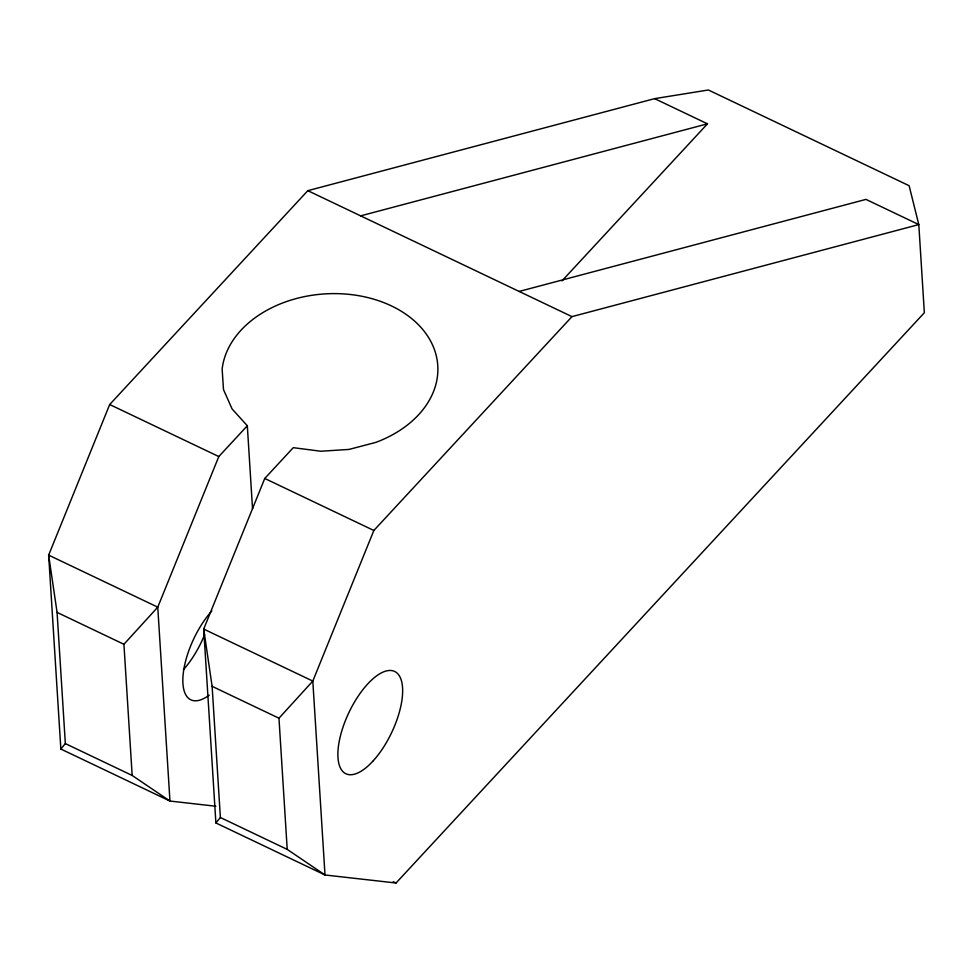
<?xml version="1.0" encoding="UTF-8"?>
<svg xmlns="http://www.w3.org/2000/svg" width="973" height="973" viewBox="0 0 973 973"><rect width="100%" height="100%" fill="white"/><g stroke="black" fill="none" stroke-linecap="round" stroke-linejoin="round"><path stroke-width="1.46" d="M252.554 508.988L247.324 425.773L232.073 408.915L223.486 389.577L222.148 369.071A108.161 78.716 -3.6 0 1 391.462 305.923A108.161 78.716 -3.6 0 1 375.87 442.374L349.003 449.429L320.822 451.241L293.262 447.677L264.753 478.461L203.698 629.069L215.897 822.951L325.006 874.982L396.035 883.01L924.35 312.722L918.804 224.593L909.123 185.709L708.368 89.99L654.647 98.638L307.821 190.672L109.694 404.525L48.65 555.133L60.849 749.028L169.959 801.047L215.824 806.24M247.324 425.773L218.803 456.556L157.76 607.164L123.924 644.284L132.17 775.457L169.959 801.047L157.76 607.164L48.65 555.133L57.079 612.406L65.337 743.591L60.849 749.028M519.144 291.438L865.97 199.392L918.804 224.593L571.978 316.626L373.851 530.48L312.807 681.088L278.971 718.208L287.217 849.393L325.006 874.982L312.807 681.088L203.698 629.069L212.126 686.342L220.385 817.515L215.897 822.951M561.993 280.881L707.48 123.826L654.647 98.638M360.655 215.86L707.48 123.826M307.821 190.672L571.978 316.626M109.694 404.525L218.803 456.556M264.753 478.461L373.851 530.48M57.079 612.406L123.924 644.284M212.126 686.342L278.971 718.208M393.299 881.708L396.035 883.01M65.337 743.591L132.17 775.457M220.385 817.515L287.217 849.393M209.219 695.136A56.653 23.595 -64.5 0 1 182.863 678.765A56.653 23.595 -64.5 0 1 211.846 610.898M204.634 634.676A56.653 23.595 -64.5 0 1 183.447 669.655M372.708 761.373A56.653 23.595 -64.5 0 0 397.008 673.024A56.653 23.595 -64.5 0 0 341.085 733.387A56.653 23.595 -64.5 0 0 372.708 761.373"/></g></svg>
